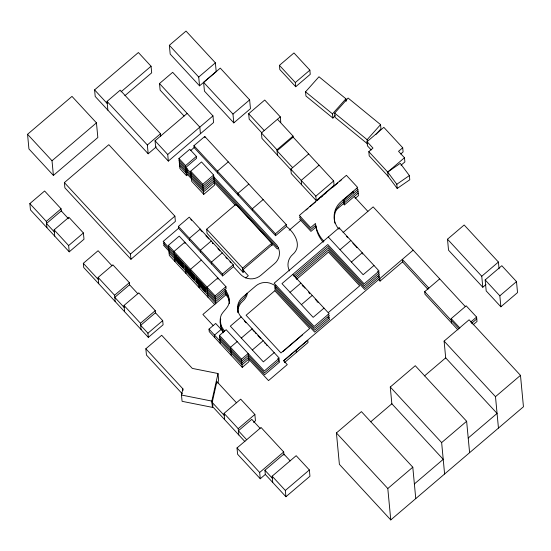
<?xml version="1.0" encoding="UTF-8"?>
<svg xmlns="http://www.w3.org/2000/svg" width="551" height="551" viewBox="0 0 551 551"><rect width="100%" height="100%" fill="white"/><g stroke="black" fill="none" stroke-linecap="round" stroke-linejoin="round"><path stroke-width="0.83" d="M220.31 322.156L220.731 319.029M220.634 322.142L220.972 327.893L223.183 332.735M229.216 300.467C229.733 306.68 224.043 310.048 221.337 314.779C219.112 320.152 220.063 326.695 223.369 331.42M229.299 303.622C229.712 298.621 228.389 293.325 224.863 289.619M212.982 404.868L212.424 407.368L182.085 401.321L181.493 395.039L182.884 388.827L145.85 348.769L161.684 335.27L192.313 368.405L218.017 373.53L218.609 379.811L217.859 383.152M212.424 407.368L211.832 401.087L218.017 373.53M244.913 441.565L212.596 406.61L212.197 402.423L216.874 381.588L236.482 402.795M335.125 115.558L332.887 118.066L305.943 96.019L305.55 91.831L318.981 76.761L345.925 98.808L346.159 101.322M332.887 118.066L332.494 113.878L345.925 98.808M367.531 143.88L335.063 117.315L334.671 113.127L348.101 98.057L380.562 124.622L380.955 128.81L375.92 134.458M367.372 142.206L367.131 139.692L380.562 124.622M27.55 134.292L71.988 96.397L96.453 122.859L97.837 137.516L53.399 175.411L28.934 148.949L27.55 134.292L52.014 160.754L53.399 175.411M156.326 146.828L148.185 153.77L95.206 96.473L94.586 89.882L138.391 52.524L151.064 66.23L151.683 72.822L124.877 95.688M169.357 45.292L186.024 31.076L215.379 62.835L216.212 71.63L199.552 85.839L170.19 54.088L169.357 45.292L198.718 77.044L199.552 85.839M107.879 110.179L107.052 101.391L120.208 90.164L160.506 133.755L160.734 136.159M120.986 91.879L151.064 66.23M52.014 160.754L96.453 122.859M184.082 116.034L160.134 90.137L159.508 83.538L172.67 72.319L212.968 115.91L213.595 122.501L168.344 161.092L155.671 147.386L155.051 140.787L187.14 113.423M54.728 236.145L54.136 229.863L68.896 217.273L83.401 232.963L83.993 239.244L69.233 251.835L30.443 209.876L29.85 203.595L44.61 191.004L61.078 208.815L61.299 211.171M64.391 182.595L108.822 144.699L174.887 216.15L175.376 221.385L130.945 259.28L64.887 187.829L64.391 182.595L130.449 254.045L130.945 259.28M198.718 77.044L215.379 62.835M203.608 82.34L220.276 68.124L249.631 99.883L250.464 108.678L233.803 122.887L204.442 91.129L203.608 82.34L232.97 114.091L233.803 122.887M46.911 227.687L46.318 221.406L61.078 208.815M148.185 153.77L147.351 144.982L160.506 133.755M168.344 161.092L167.724 154.5L212.968 115.91M279.433 65.355L293.965 52.958L309.862 70.142L310.254 74.33L295.715 86.727L279.825 69.543L279.433 65.355L295.322 82.54L295.715 86.727M69.233 251.835L68.641 245.553L83.401 232.963M187.781 174.598L186.507 175.686L179.901 168.544L178.951 158.488L189.778 149.252L196.383 156.401L196.562 158.282L185.735 167.518M286.43 226.468L275.596 235.704L194.124 147.585L193.945 145.698L204.779 136.462L286.251 224.581L286.43 226.468C294.62 232.529 302.644 245.918 292.856 254.348A14.443 13.844 -5.4 0 0 289.468 270.92M232.97 114.091L249.631 99.883M190.556 150.63L194.124 147.585M186.507 175.686L185.556 165.637L196.383 156.401M261.856 132.887L249.183 119.174L248.666 113.733L264.728 100.034L280.287 116.86L280.796 122.308M185.914 169.405L187.188 168.317M186.086 171.292L187.361 170.204M186.266 173.172L187.54 172.084M190.694 171.196L201.521 161.953L213.636 175.053L214.587 185.102L203.753 194.345L191.645 181.245L190.694 171.196L202.802 184.289L203.753 194.345M148.336 337.391L147.937 333.203L140.684 325.352L155.444 312.768L162.697 320.613L163.096 324.801L148.336 337.391L83.718 267.504L83.325 263.316L98.085 250.726L111.929 265.699M295.322 82.54L309.862 70.142M291.314 170.176L261.932 138.397L261.415 132.949L280.287 116.86M228.266 161.87L217.431 171.106L217.611 172.986M202.802 184.289L213.636 175.053M213.816 176.94L202.982 186.176L179.13 160.375M98.719 283.724L98.119 277.442L112.879 264.852L129.347 282.663L129.575 285.019M213.988 178.82L203.161 188.063L179.302 162.263M214.167 180.707L203.34 189.943L179.481 164.143M130.449 254.045L174.887 216.15M214.346 182.595L203.519 191.831L179.66 166.03M233.452 266.677L222.625 275.913L178.579 228.286L178.407 226.399L189.234 217.163L233.273 264.797L233.452 266.677L240.45 274.246A14.443 13.844 -5.4 0 0 260.823 275.335L274.57 263.605A14.443 13.844 -5.4 0 0 277.959 247.034L276.933 245.209L213.368 176.458M178.579 228.286L163.172 241.428L215.283 297.795L226.11 288.559L225.938 286.672L179.206 236.131L168.372 245.367L169.322 255.416L214.897 304.71M164.632 242.22L163.344 243.315L215.462 299.675L226.289 290.439M164.811 244.1L163.523 245.195L215.641 301.562L226.468 292.326M277.484 155.224L276.974 149.776L293.029 136.083L277.477 119.257M115.18 301.528L114.587 295.246L129.347 282.663M248.818 184.096L237.984 193.332L238.163 195.219M244.341 271.188L243.039 272.29L207.08 233.397L206.68 229.209L235.842 204.338L271.808 243.239L272.042 245.746M124.616 311.728L124.016 305.447L138.783 292.863L155.244 310.674L155.472 313.03M292.629 167.649L277.07 150.822L293.132 137.13L333.665 180.969L334.078 185.363L316.233 200.585L291.259 173.565L290.838 169.171L308.684 153.956M211.253 240.98L200.426 250.216L200.598 252.096M263.13 199.579L252.296 208.815L252.475 210.696M201.349 260.079L190.515 269.315L190.694 271.202M319.057 165.169L301.211 180.391L301.631 184.785M222.267 252.888L211.432 262.124L211.612 264.005M141.077 329.539L140.484 323.258L155.244 310.674M371.222 149.934L367.441 145.85L367.049 141.662L383.833 127.343L402.712 147.758L403.105 151.945L400.722 153.977M147.937 333.203L162.697 320.613M222.625 275.913L222.446 274.033L233.273 264.797M316.233 200.585L315.819 196.184L333.665 180.969M388.09 176.244L387.697 172.057L400.267 163.365L409.379 175.569L409.779 179.757L397.202 188.449L388.09 176.244L369.211 155.83L368.819 151.642L372.986 148.088L367.049 141.662M275.596 235.704L275.417 233.824L286.251 224.581M306.08 209.993L307.995 208.361M309.903 206.728L315.675 201.811M316.983 200.695L319.601 198.456M320.909 197.341L322.872 195.667M324.835 193.993L326.144 192.878M332.694 187.292L337.804 182.932M339.719 181.3L341.634 179.667M300.708 216.323L299.517 217.342L310.778 229.512L315.654 225.352A33.28 31.91 -5.4 0 0 323.258 242.247M243.039 272.29L242.647 268.103L271.808 243.239M271.967 244.913L242.805 269.783L248.308 275.734L245.712 277.945M289.11 230.29L300.798 220.324M169.088 252.902L215.813 303.449L215.104 295.908L225.938 286.672M278.599 247.867L277.291 248.983L214.305 180.859M226.254 294.544L202.899 314.463L213.175 325.572M402.712 147.758L398.538 151.318L404.482 157.738L404.882 161.925L401.004 165.231M356.724 188.146L357.847 189.365L341.324 203.457A20.731 19.877 -5.4 0 0 334.547 221.502M316.178 226.936L310.95 231.392L299.696 219.222M335.786 210.22L358.026 191.252M343.335 203.643L344.458 204.855L358.205 193.132M355.168 198.436L358.439 195.646L357.847 189.365M397.202 188.449L396.81 184.261L387.697 172.057L404.482 157.738M242.282 367.365L241.51 359.197L248.17 353.515L248.942 361.683L242.282 367.365L209.249 331.64L209.015 329.126L215.675 323.444L222.831 331.185M323.988 308.112L313.161 317.348L281.967 283.613L327.79 244.534L364.121 283.827L379.116 271.037L339.113 227.77L274.129 283.193L314.132 326.461L329.126 313.671L292.795 274.377M221.185 329.395L214.518 335.084L214.752 337.598M275.796 285.845L274.488 286.961L314.49 330.228L329.484 317.438L328.341 316.205M220.262 343.548L219.491 335.38L226.151 329.698L264.322 370.981L279.316 358.191L241.152 316.908A14.443 13.844 -5.4 0 1 242.44 297.347L255.767 285.983A14.443 13.844 -5.4 0 1 271.664 283.82L274.308 285.081L314.311 328.348L329.305 315.558L328.162 314.318M241.152 316.908L230.318 326.144L263.35 361.869L274.178 352.633M275.968 287.739L274.667 288.848L314.669 332.115L329.663 319.325L327.948 317.472M343.094 232.522L373.158 206.887L465.209 306.452M293.27 276.003L327.969 246.414L364.301 285.714L379.295 272.924L377.587 271.071M294.757 276.774L328.148 248.301L364.48 287.594L379.474 274.804L378.33 273.571M295.591 278.097L328.32 250.182L364.659 289.482L379.653 276.692L378.509 275.459M296.424 279.426L328.499 252.069L359.693 285.811L328.272 312.61M290.04 292.347L300.874 283.104M340.029 249.713L350.863 240.47M237.164 341.606L230.497 347.288L231.268 355.457M241.331 338.052L252.158 328.816L252.275 330.07M301.418 304.648L312.245 295.412M351.407 262.014L362.234 252.778L362.358 254.032M252.337 349.961L263.171 340.725M248.349 355.402L241.682 361.084L219.663 337.267M248.529 357.282L241.861 362.971L219.842 339.154M248.708 359.169L242.041 364.852L209.015 329.126M373.977 265.479L363.15 274.715L328.286 237.006M282.863 351.621L302.651 334.746M413.16 250.154L283.6 360.643L287.271 364.617L268.523 380.603L248.184 358.605M283.627 360.905L307.789 340.298L308.002 342.55L284.461 362.627M224.643 419.642L224.05 413.36L240.711 399.151L254.865 414.462L255.457 420.744L253.536 422.383M378.33 279.205L380.066 281.086L402.939 261.58M485.996 284.509L482.793 287.243L448.535 250.195L447.502 239.203L464.162 224.994L498.414 262.042L499.054 268.805M238.797 434.953L238.204 428.671L254.865 414.462M265.458 474.321L260.265 478.75L237.605 454.244L237.013 447.963L261.036 427.473L283.696 451.978L283.992 455.119M457.964 329.884L424.945 294.165L424.704 291.651L439.705 278.861M482.793 287.243L481.753 276.251L498.414 262.042M485.155 279.929L501.816 265.72L516.494 281.595L517.534 292.588L500.873 306.804L486.189 290.921L485.155 279.929L499.833 295.811L500.873 306.804M260.265 478.75L259.673 472.469L283.696 451.978M272.745 482.462L272.153 476.181L296.169 455.691L309.359 469.955L309.951 476.236L285.928 496.726L265.32 474.432L264.928 470.244L283.889 454.072L290.17 460.863M451.613 323.01L451.193 318.616L466.194 305.826L476.594 317.073L477.008 321.467L473.095 324.801M445.711 358.081L444.106 341.103L469.101 319.787L520.481 375.355L523.45 406.762L390.769 519.924L339.388 464.348L336.42 432.941L361.415 411.625L412.795 467.2L415.764 498.607M391.871 404L390.266 387.022L415.261 365.706L466.635 421.274L469.604 452.681M499.833 295.811L516.494 281.595M470.726 322.073L476.594 317.073M471.553 323.403L476.767 318.953M285.928 496.726L285.335 490.445L309.359 469.955M370.692 421.818L391.851 403.773L443.224 459.341L414.38 483.95M424.532 375.892L445.69 357.854L497.071 413.422L468.219 438.024M390.769 519.924L387.801 488.517L412.795 467.2M444.609 473.998L441.64 442.591L466.635 421.274M498.455 428.079L495.487 396.672L520.481 375.355M396.81 184.261L409.379 175.569M181.493 395.039L211.832 401.087M334.671 113.127L367.131 139.692M305.55 91.831L332.494 113.878M368.819 151.642L387.697 172.057M447.502 239.203L481.753 276.251M354.176 196.569L367.875 211.384M428.871 288.104L402.326 259.39L402.561 261.904L427.955 289.365M342.977 199.868L344.099 201.087M343.156 201.756L344.279 202.975M451.193 318.616L459.865 327.99M424.704 291.651L458.887 328.623M248.666 113.733L264.225 130.559M261.415 132.949L276.974 149.776M290.838 169.171L315.819 196.184M444.106 341.103L495.487 396.672M346.517 236.338L347.736 237.66M352.805 243.136L354.954 245.47M355.691 246.263L357.069 247.75M378.089 276.692L379.832 278.572L380.066 281.086M159.508 83.538L199.813 127.129L200.433 133.728M193.945 145.698L275.417 233.824M213.547 178.338L277.112 247.096M213.857 182.064L235.36 205.316M304.965 288.104L302.279 285.191L302.347 285.976M308.677 292.113L309.566 293.779M315.268 299.241L316.343 300.405M318.45 302.692L317.08 301.197L317.149 301.982M178.951 158.488L185.556 165.637M390.266 387.022L441.64 442.591M155.051 140.787L167.724 154.5M107.052 101.391L147.351 144.982M94.586 89.882L107.259 103.588M206.68 229.209L242.647 268.103M190.804 219.422L191.617 220.304M201.404 230.89L202.224 231.771M205.929 235.787L208.87 238.962M213.23 243.68L212.417 242.798L212.486 243.583M217.92 248.749L219.877 250.87M225.841 257.317L227.219 258.805M229.912 261.718L230.89 262.779M178.407 226.399L222.446 274.033M244.265 320.847L246.104 322.831M253.322 330.634L254.541 331.957M255.278 332.749L256.194 333.748M257.847 335.531L260.781 338.707M264.735 342.984L265.554 343.865M266.285 344.657L267.207 345.656M277.78 358.219L279.495 360.072L264.501 372.862L248.308 355.354M278.53 360.726L279.674 361.959L264.68 374.749L248.487 357.234M168.372 245.367L215.104 295.908M336.42 432.941L387.801 488.517M219.491 335.38L241.51 359.197M68.531 218.761L61.271 210.909L46.511 223.499L54.329 231.957M137.867 293.752L129.547 284.757L114.787 297.34L124.216 307.541M260.12 428.368L251.786 419.352L238.404 430.765L246.738 439.781M224.05 413.36L238.204 428.671M29.85 203.595L46.318 221.406M54.136 229.863L68.641 245.553M98.119 277.442L114.587 295.246M124.016 305.447L140.484 323.258M212.197 402.423L224.25 415.454M83.325 263.316L98.319 279.536M272.153 476.181L285.335 490.445M264.928 470.244L272.346 478.275M237.013 447.963L259.673 472.469M182.326 393.862L146.442 355.051L145.85 348.769M225.042 291.507L228.286 296.617L229.285 300.426M225.221 293.394L228.465 298.497L229.457 302.306M224.484 331.117L221.24 326.013L220.248 322.204M353.68 192.919L353.528 191.293L343.948 199.469L344.458 204.855M339.113 227.77L339.237 229.03M293.029 136.083L293.18 137.64M296.121 350.25L296.335 352.502M204.779 136.462L204.896 137.722M217.982 279.199L217.859 277.938L207.031 287.174L207.982 297.23M200.364 230.325L200.247 229.071L189.413 238.308L189.592 240.195M198.932 285.191L199.173 287.698M196.197 277.153L196.735 282.808M184.95 243.473L184.833 242.213L173.999 251.456L174.949 261.505M185.191 265.245L185.963 273.413M182.884 388.827L183.035 390.397M338.713 228.996A20.731 19.877 -5.4 0 1 341.145 201.57L357.668 187.478L346.414 175.308L299.345 215.455L310.599 227.625L315.475 223.465A33.28 31.91 -5.4 0 0 323.885 241.242M334.905 223.196A20.731 19.877 -5.4 0 1 334.705 222.356M238.011 312.396A14.443 13.844 -5.4 0 1 242.619 299.234A14.443 13.844 -5.4 0 0 246.752 293.235M237.936 312.486A14.443 13.844 -5.4 0 1 242.798 301.121A14.443 13.844 -5.4 0 0 247.42 293.366M274.839 290.735L246.097 315.248L280.962 352.957L309.703 328.444L274.839 290.735M176.561 256.477L175.342 255.154L175.411 255.94L176.637 257.262L176.561 256.477M179.13 259.259L177.298 257.276L177.374 258.061L179.206 260.044L179.13 259.259M182.801 263.226L179.867 260.051L179.936 260.837L182.877 264.012L182.801 263.226M187.574 268.385L186.348 267.063L186.424 267.848L187.643 269.17L187.574 268.385M190.143 271.168L188.304 269.184L188.38 269.969L190.212 271.953L190.143 271.168M193.814 275.135L190.873 271.96L190.949 272.745L193.883 275.92L193.814 275.135M198.58 280.294L197.361 278.971L197.43 279.756L198.656 281.079L198.58 280.294M201.149 283.076L199.317 281.093L199.393 281.878L201.225 283.861L201.149 283.076M204.82 287.043L201.886 283.868L201.962 284.653L204.896 287.829L204.82 287.043M176.74 258.364L175.514 257.041L175.59 257.827L176.816 259.149L176.74 258.364M179.309 261.14L177.477 259.156L177.546 259.941L179.385 261.925L179.309 261.14M182.98 265.114L180.046 261.939L180.115 262.724L183.056 265.899L182.98 265.114M187.753 270.272L186.527 268.95L186.603 269.735L187.822 271.058L187.753 270.272M190.322 273.048L188.483 271.064L188.559 271.85L190.391 273.833L190.322 273.048M193.986 277.022L191.052 273.847L191.128 274.632L194.062 277.807L193.986 277.022M198.759 282.181L197.534 280.858L197.609 281.644L198.835 282.966L198.759 282.181M201.329 284.957L199.496 282.973L199.565 283.758L201.404 285.742L201.329 284.957M205 288.931L202.065 285.755L202.134 286.541L205.075 289.716L205 288.931M176.919 260.251L175.693 258.922L175.769 259.707L176.995 261.036L176.919 260.251M179.488 263.027L177.649 261.043L177.725 261.828L179.564 263.812L179.488 263.027M183.159 266.994L180.218 263.819L180.294 264.604L183.228 267.779L183.159 266.994M187.925 272.153L186.706 270.83L186.782 271.615L188.001 272.938L187.925 272.153M190.494 274.935L188.662 272.952L188.738 273.737L190.57 275.72L190.494 274.935M194.166 278.902L191.231 275.727L191.307 276.512L194.241 279.688L194.166 278.902M198.939 284.061L197.713 282.739L197.788 283.524L199.014 284.846L198.939 284.061M201.508 286.844L199.669 284.86L199.744 285.645L201.583 287.629L201.508 286.844M205.179 290.811L202.238 287.636L202.313 288.421L205.254 291.596L205.179 290.811"/></g></svg>
